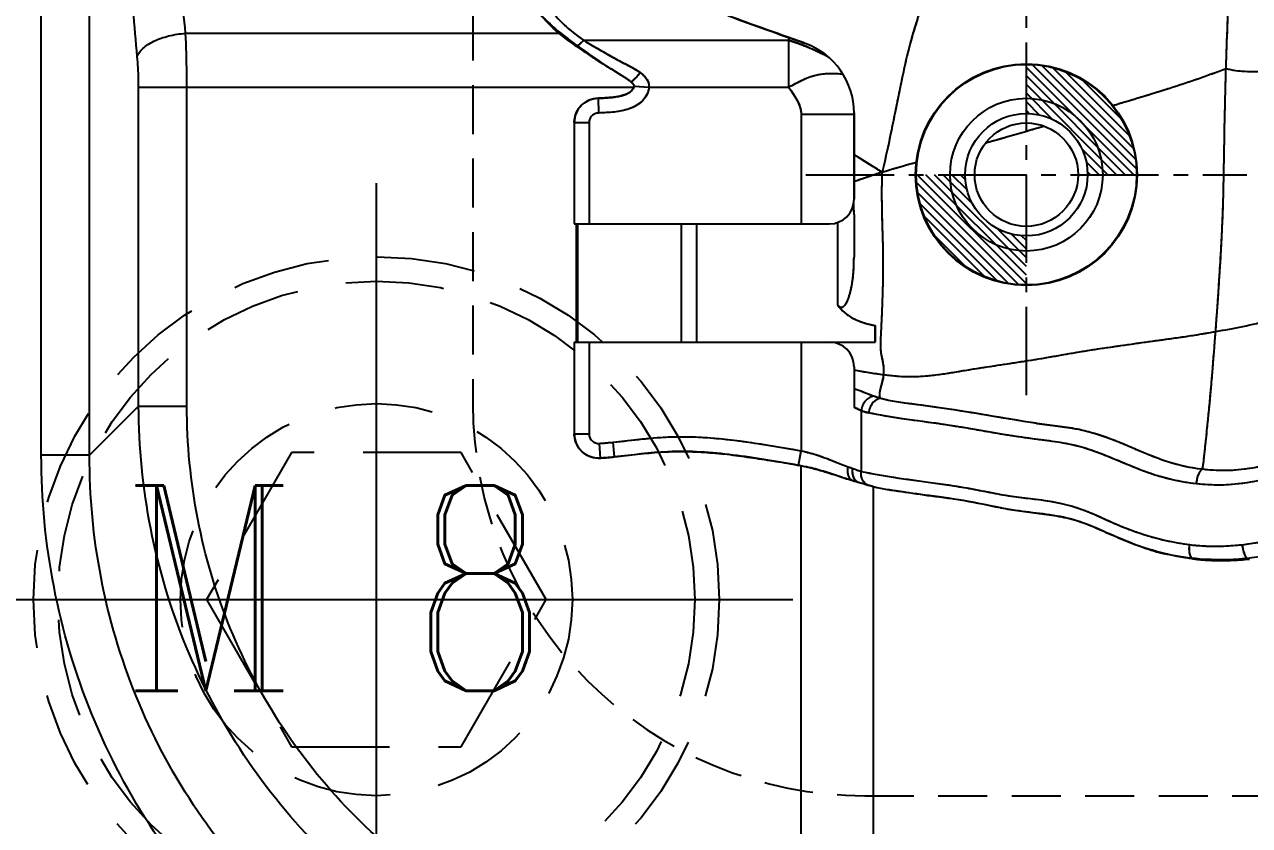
# Model space of a CAD drawing. Header units: millimetres. Extents: x 23075 to 24509, y -21593 to -20579.
# Drawn here: x 23690.97 to 23715.98, y -20975.49 to -20959.15 of the extents above; entities that cross this region are included whole.
import ezdxf

# ---------------------------------------------------------------- set-up
doc = ezdxf.new("R2010")
doc.units = ezdxf.units.MM
doc.header["$LTSCALE"] = 8
for name, pattern in [('CENTER2', [1.125, 0.75, -0.125, 0.125, -0.125]), ('HIDDEN', [0.375, 0.25, -0.125]), ('HIDDEN2', [0.1875, 0.125, -0.0625])]:
    doc.linetypes.add(name, pattern=pattern)
doc.layers.get('DEFPOINTS').update_dxf_attribs({"color": 6})
for name, color, linetype in [('Cav-cor', 30, 'Continuous'), ('PIN', 5, 'Continuous'), ('PRODUCT', 1, 'Continuous'), ('SCREW', 52, 'HIDDEN')]:
    doc.layers.add(name, color=color, linetype=linetype)
doc.layers.add('dim', color=3, linetype='Continuous', lineweight=15)
doc.styles.add('ROMANC', font='RomanC.ttf', dxfattribs={"width": 0.8, "height": 7})
doc.styles.get("Standard").update_dxf_attribs({"font": 'txt.shx', "width": 0.8, "bigfont": 'chineset.shx'})
doc.dimstyles.new('ISO-25', dxfattribs={"dimtxt": 5, "dimasz": 4, "dimexe": 0.3, "dimexo": 0.3, "dimtad": 0, "dimzin": 1, "dimdsep": 46, "dimtxsty": 'Standard', "dimcen": 0, "dimclrd": 3, "dimclre": 3, "dimclrt": 3, "dimazin": 0, "dimtfac": 1, "dimtofl": 0, "dimtmove": 0, "dimatfit": 0, "dimfxl": 0, "dimarcsym": 0})

# ---------------------------------------------------------------- blocks, each defined once
blk = doc.blocks.new('*D27550')
at = {"layer": 'DEFPOINTS', "color": 0}
for p in [(23672.156, -20963.885), (23872.156, -20963.885), (23872.156, -21079.036)]:
    blk.add_point(p, dxfattribs=at)
at = {"layer": 'dim', "color": 3, "lineweight": -2}
for p, q in [((23672.156, -20964.185), (23672.156, -21079.336)), ((23872.156, -20964.185), (23872.156, -21079.336)), ((23676.156, -21079.036), (23762.865, -21079.036)), ((23868.156, -21079.036), (23781.448, -21079.036))]:
    blk.add_line(p, q, dxfattribs=at)
at = {"layer": 'dim', "color": 3}
for points in [[(23676.156, -21078.37), (23676.156, -21079.703), (23672.156, -21079.036)], [(23868.156, -21079.703), (23868.156, -21078.37), (23872.156, -21079.036)]]:
    blk.add_solid(points, dxfattribs=at)
at = {"layer": 'dim', "color": 3, "insert": (23772.156, -21079.036), "char_height": 5, "attachment_point": 5}
blk.add_mtext('200.00', dxfattribs=at)
blk = doc.blocks.new('cb_8')
at = {"linetype": 'HIDDEN'}
blk.add_circle((0, 0), 7, dxfattribs=at)
at = {"layer": 'SCREW', "linetype": 'CENTER2', "ltscale": 5}
for p, q in [((0, -8.5), (0, 8.5)), ((-8.5, 0), (8.5, 0))]:
    blk.add_line(p, q, dxfattribs=at)
at = {"layer": 'SCREW'}
blk.add_lwpolyline([(-1.732, 3), (-3.464, 0), (-1.732, -3), (1.732, -3), (3.464, 0), (1.732, 3)], close=True, dxfattribs=at)
for radius in [6.5, 4]:
    blk.add_circle((0, 0), radius, dxfattribs=at)
at = {"layer": 'dim', "style": 'ROMANC', "width": 0.8}
blk.add_text('M 8', height=4.1865, dxfattribs=at).set_placement((-5.202, -1.858))

msp = doc.modelspace()

# ---------------------------------------------------------------- hatches: boundary and pattern name
at = {"layer": 'PIN', "linetype": 'Continuous'}
h = msp.add_hatch(dxfattribs=at)
h.set_pattern_fill('ANSI31', color=62, angle=90, style=0)
h.set_pattern_definition([(135, (23476.7138, -21267.84011), (-0.088388348, -0.088388348), [])])
h.paths.add_polyline_path([(23711.423, -20960.962), (23711.423, -20959.962, -0.414214), (23713.673, -20962.212), (23712.673, -20962.212, 0.414214)])
h.paths.add_polyline_path([(23709.173, -20962.212), (23710.173, -20962.212, 0.414214), (23711.423, -20963.462), (23711.423, -20964.462, -0.414214)])

# ---------------------------------------------------------------- linework, layer by layer
at = {"linetype": 'HIDDEN2'}
msp.add_lwpolyline([(23740.125, -20966.885), (23740.125, -20952.885, 0.414214), (23732.125, -20944.885), (23708.125, -20944.885, 0.414214), (23700.125, -20952.885), (23700.125, -20966.885, 0.414214), (23708.125, -20974.885), (23732.125, -20974.885, 0.414214)], format="xyb", close=True, dxfattribs=at)
at = {"layer": 'Cav-cor', "color": 241}
for p, q in [((23691.317, -20967.937), (23691.317, -20940.194)), ((23692.302, -20967.937), (23692.302, -20940.194)), ((23694.262, -20959.327), (23701.922, -20959.327)), ((23706.571, -20959.47), (23706.592, -20959.421)), ((23702.387, -20959.47), (23706.57, -20959.47)), ((23706.57, -20959.47), (23706.57, -20960.423)), ((23693.304, -20960.423), (23703.415, -20960.423)), ((23693.304, -20966.935), (23693.304, -20960.423)), ((23694.289, -20966.935), (23694.289, -20960.423)), ((23703.35, -20960.318), (23703.351, -20960.318)), ((23703.433, -20960.406), (23703.719, -20960.423)), ((23703.719, -20960.423), (23706.57, -20960.423)), ((23702.683, -20960.652), (23702.692, -20960.954)), ((23707.905, -20960.952), (23707.905, -20962.714)), ((23702.195, -20961.149), (23702.497, -20961.149)), ((23702.195, -20961.149), (23702.195, -20963.217)), ((23702.497, -20961.149), (23702.497, -20963.217)), ((23706.827, -20960.976), (23707.905, -20960.976)), ((23706.827, -20960.976), (23706.827, -20963.217)), ((23702.195, -20963.217), (23707.403, -20963.217)), ((23702.238, -20965.629), (23702.238, -20963.217)), ((23702.27, -20965.629), (23702.27, -20963.217)), ((23704.385, -20965.629), (23704.385, -20963.217)), ((23704.689, -20963.217), (23704.689, -20965.629)), ((23707.571, -20963.188), (23707.571, -20964.87)), ((23707.905, -20963.022), (23707.905, -20963.897)), ((23708.338, -20965.292), (23708.338, -20965.629)), ((23702.195, -20965.629), (23708.338, -20965.629)), ((23702.195, -20965.629), (23702.195, -20967.5)), ((23702.497, -20965.629), (23702.497, -20967.501)), ((23706.827, -20965.629), (23706.827, -20967.847)), ((23707.905, -20966.131), (23707.905, -20966.959)), ((23692.302, -20967.937), (23693.304, -20966.935)), ((23693.304, -20966.935), (23694.289, -20966.935)), ((23708.051, -20967.025), (23708.051, -20968.268)), ((23712.358, -20967.388), (23711.637, -20967.288)), ((23702.195, -20967.501), (23702.497, -20967.501)), ((23702.734, -20967.997), (23702.712, -20967.696)), ((23703.019, -20967.972), (23702.987, -20967.672)), ((23692.302, -20967.937), (23691.317, -20967.937)), ((23706.774, -20968.144), (23706.827, -20967.847)), ((23706.827, -20979.737), (23706.827, -20968.154)), ((23708.009, -20968.492), (23708.047, -20968.503)), ((23708.047, -20968.503), (23708.215, -20968.55)), ((23708.215, -20968.55), (23708.266, -20968.565)), ((23708.266, -20968.565), (23708.28, -20968.569)), ((23708.295, -20968.573), (23708.295, -20978.812)), ((23710.885, -20969.006), (23710.897, -20969.008))]:
    msp.add_line(p, q, dxfattribs=at)
msp.add_lwpolyline([(23711.637, -20967.288), (23711.966, -20967.33), (23712.358, -20967.388)], dxfattribs=at)
for radius in [2.261, 1.558, 1.055]:
    msp.add_circle((23711.423, -20962.212), radius, dxfattribs=at)
for centre, radius, start, end in [((23704.252, -20956.695), 3.34, 227.2441, 228.39), ((23704.892, -20955.891), 4.368, 233.6699, 235.0067), ((23707, -20952.957), 8.147, 233.9066, 234.1296), ((23712.15, -20945.796), 16.968, 234.2057, 234.74), ((23705.072, -20964.287), 5.045, 68.9056, 72.7283), ((23705.226, -20963.88), 4.61, 67.5975, 68.8594), ((23706.398, -20960.952), 1.508, 0, 70.3237), ((23673.586, -20831.549), 135.178, 285.88724, 286.41222), ((23707.403, -20962.714), 0.502, 270, 0), ((23707.403, -20966.131), 0.502, 0, 90), ((23712.549, -20956.947), 11.036, 245.1165, 245.9487), ((23708.639, -20965.428), 1.703, 249.7924, 255.1464), ((23702.149, -20959.647), 8.068, 274.0024, 275.9637), ((23702.15, -20959.653), 8.363, 274.0059, 275.9676), ((23705.831, -20973.352), 5.293, 79.1497, 79.7406), ((23716.776, -20942.725), 26.99, 250.5405, 250.7554), ((23709.653, -20962.461), 6.251, 252.8898, 253.6608), ((23709.289, -20963.693), 4.966, 253.6877, 254.0522), ((23717.566, -20934.76), 35.06, 254.0384, 254.1815), ((23708.3, -20968.335), 0.245, 211.0213, 215.7892), ((23709.055, -20965.875), 2.803, 253.9703, 254.2773), ((23715.406, -20964.384), 5.682, 257.0393, 263.8345)]:
    msp.add_arc(centre, radius, start, end, dxfattribs=at)
for points, knots in [([(23693.277, -20959.801), (23693.247, -20959.488), (23693.191, -20958.847), (23693.125, -20957.87), (23693.073, -20956.866), (23693.016, -20955.502), (23692.955, -20953.78), (23692.897, -20951.703), (23692.848, -20949.616), (23692.794, -20946.82), (23692.773, -20944.72), (23692.773, -20943.318)], [0, 0, 0, 0, 0.057336, 0.116891, 0.178083, 0.24013, 0.365324, 0.491406, 0.617989, 0.744959, 1, 1, 1, 1]), ([(23694.262, -20959.327), (23694.231, -20959.022), (23694.172, -20958.4), (23694.103, -20957.45), (23694.051, -20956.473), (23693.995, -20955.147), (23693.936, -20953.475), (23693.879, -20951.458), (23693.832, -20949.432), (23693.778, -20946.718), (23693.758, -20944.679), (23693.758, -20943.318)], [0, 0, 0, 0, 0.05736, 0.117045, 0.178346, 0.240434, 0.365631, 0.491677, 0.618201, 0.745105, 1, 1, 1, 1]), ([(23715.499, -20960.046), (23715.507, -20959.758), (23715.529, -20959.199), (23715.555, -20958.515), (23715.585, -20957.987), (23715.605, -20957.586), (23715.615, -20957.163), (23715.617, -20956.73), (23715.624, -20956.295), (23715.63, -20955.859), (23715.637, -20955.418), (23715.65, -20954.829), (23715.671, -20954.107), (23715.693, -20953.534), (23715.706, -20953.255)], [0, 0, 0, 0, 0.127063, 0.247083, 0.30203, 0.360779, 0.424345, 0.488717, 0.552226, 0.616317, 0.681322, 0.746718, 0.876709, 1, 1, 1, 1]), ([(23709.981, -20955.322), (23709.924, -20955.609), (23709.814, -20956.173), (23709.683, -20956.882), (23709.573, -20957.451), (23709.486, -20957.892), (23709.395, -20958.329), (23709.291, -20958.748), (23709.164, -20959.145), (23709.042, -20959.542), (23708.945, -20959.957), (23708.856, -20960.387), (23708.766, -20960.827), (23708.646, -20961.421), (23708.552, -20961.867), (23708.479, -20962.162)], [0, 0, 0, 0, 0.125243, 0.245824, 0.30886, 0.373458, 0.438053, 0.499944, 0.558361, 0.61667, 0.67759, 0.740572, 0.80469, 0.869844, 1, 1, 1, 1]), ([(23701.069, -20958.059), (23701.082, -20958.123), (23701.114, -20958.249), (23701.184, -20958.431), (23701.273, -20958.604), (23701.376, -20958.769), (23701.496, -20958.924), (23701.673, -20959.117), (23701.822, -20959.247), (23701.925, -20959.329)], [0, 0, 0, 0, 0.124624, 0.248872, 0.373116, 0.497458, 0.622225, 0.747594, 1, 1, 1, 1]), ([(23693.277, -20959.801), (23693.297, -20959.737), (23693.368, -20959.646), (23693.492, -20959.553), (23693.665, -20959.457), (23693.923, -20959.37), (23694.145, -20959.336), (23694.262, -20959.327)], [0, 0, 0, 0, 0.177141, 0.287061, 0.411011, 0.692797, 1, 1, 1, 1]), ([(23694.289, -20960.423), (23694.289, -20960.328), (23694.287, -20959.963), (23694.276, -20959.597), (23694.262, -20959.327)], [0, 0, 0, 0, 0.259817, 1, 1, 1, 1]), ([(23701.922, -20959.327), (23701.944, -20959.345), (23702.036, -20959.418), (23702.129, -20959.488), (23702.2, -20959.54)], [0, 0, 0, 0, 0.247612, 1, 1, 1, 1]), ([(23702.257, -20959.574), (23702.262, -20959.573), (23702.283, -20959.563), (23702.303, -20959.549), (23702.317, -20959.537)], [0, 0, 0, 0, 0.209201, 1, 1, 1, 1]), ([(23702.317, -20959.537), (23702.323, -20959.533), (23702.348, -20959.512), (23702.37, -20959.488), (23702.387, -20959.47)], [0, 0, 0, 0, 0.228446, 1, 1, 1, 1]), ([(23702.355, -20959.651), (23702.436, -20959.708), (23702.597, -20959.823), (23702.845, -20959.99), (23703.1, -20960.148), (23703.273, -20960.251), (23703.349, -20960.316)], [0, 0, 0, 0, 0.247888, 0.497667, 0.74865, 1, 1, 1, 1]), ([(23702.387, -20959.47), (23702.48, -20959.526), (23702.67, -20959.637), (23702.956, -20959.805), (23703.251, -20959.96), (23703.45, -20960.063), (23703.541, -20960.128)], [0, 0, 0, 0, 0.246451, 0.495941, 0.747424, 1, 1, 1, 1]), ([(23706.983, -20959.618), (23707.013, -20959.631), (23707.134, -20959.682), (23707.253, -20959.739), (23707.34, -20959.785)], [0, 0, 0, 0, 0.252098, 1, 1, 1, 1]), ([(23693.304, -20960.423), (23693.304, -20960.369), (23693.302, -20960.162), (23693.291, -20959.954), (23693.277, -20959.801)], [0, 0, 0, 0, 0.259822, 1, 1, 1, 1]), ([(23703.431, -20960.253), (23703.439, -20960.244), (23703.477, -20960.204), (23703.514, -20960.162), (23703.541, -20960.128)], [0, 0, 0, 0, 0.221336, 1, 1, 1, 1]), ([(23703.541, -20960.128), (23703.566, -20960.145), (23703.612, -20960.183), (23703.672, -20960.251), (23703.713, -20960.332), (23703.722, -20960.393), (23703.719, -20960.423)], [0, 0, 0, 0, 0.249782, 0.499775, 0.749846, 1, 1, 1, 1]), ([(23706.57, -20960.423), (23706.617, -20960.401), (23706.708, -20960.354), (23706.843, -20960.282), (23706.981, -20960.22), (23707.17, -20960.165), (23707.406, -20960.136), (23707.592, -20960.149), (23707.681, -20960.16)], [0, 0, 0, 0, 0.132249, 0.263867, 0.393669, 0.521578, 0.76868, 1, 1, 1, 1]), ([(23713.189, -20960.799), (23713.383, -20960.741), (23713.771, -20960.625), (23714.351, -20960.446), (23714.928, -20960.256), (23715.309, -20960.116), (23715.499, -20960.046)], [0, 0, 0, 0, 0.249706, 0.499625, 0.749616, 1, 1, 1, 1]), ([(23715.287, -20965.41), (23715.314, -20965.059), (23715.352, -20964.511), (23715.4, -20963.74), (23715.427, -20963.196), (23715.443, -20962.719), (23715.451, -20962.34), (23715.457, -20961.958), (23715.464, -20961.577), (23715.47, -20961.196), (23715.479, -20960.812), (23715.488, -20960.429), (23715.495, -20960.173), (23715.499, -20960.046)], [0, 0, 0, 0, 0.197051, 0.306622, 0.431643, 0.501407, 0.572833, 0.643828, 0.714492, 0.785636, 0.857097, 0.928688, 1, 1, 1, 1]), ([(23715.499, -20960.046), (23715.625, -20960.081), (23715.821, -20960.102), (23716.083, -20960.108), (23716.346, -20960.11), (23716.678, -20960.109), (23717.077, -20960.113), (23717.478, -20960.11), (23717.879, -20960.109), (23718.278, -20960.11), (23718.804, -20960.114), (23719.327, -20960.124), (23719.85, -20960.131), (23720.243, -20960.137), (23720.635, -20960.14), (23721.028, -20960.149), (23721.423, -20960.153), (23721.688, -20960.139), (23721.82, -20960.126)], [0, 0, 0, 0, 0.061744, 0.092878, 0.12408, 0.186792, 0.249985, 0.313518, 0.377049, 0.440171, 0.502658, 0.62643, 0.688432, 0.750628, 0.812616, 0.874598, 0.936897, 1, 1, 1, 1]), ([(23703.719, -20960.423), (23703.717, -20960.476), (23703.686, -20960.58), (23703.591, -20960.709), (23703.464, -20960.807), (23703.318, -20960.873), (23703.165, -20960.913), (23703.008, -20960.935), (23702.85, -20960.947), (23702.744, -20960.952), (23702.692, -20960.954)], [0, 0, 0, 0, 0.124736, 0.249624, 0.374685, 0.499783, 0.624875, 0.749909, 0.874983, 1, 1, 1, 1]), ([(23703.349, -20960.316), (23703.357, -20960.322), (23703.371, -20960.334), (23703.391, -20960.355), (23703.406, -20960.374), (23703.415, -20960.391), (23703.418, -20960.401), (23703.418, -20960.405)], [0, 0, 0, 0, 0.250295, 0.500572, 0.750714, 0.875822, 1, 1, 1, 1]), ([(23703.36, -20960.316), (23703.371, -20960.31), (23703.395, -20960.289), (23703.417, -20960.267), (23703.431, -20960.253)], [0, 0, 0, 0, 0.374017, 1, 1, 1, 1]), ([(23706.57, -20960.423), (23706.599, -20960.466), (23706.658, -20960.551), (23706.743, -20960.681), (23706.809, -20960.822), (23706.827, -20960.925), (23706.827, -20960.976)], [0, 0, 0, 0, 0.250284, 0.503744, 0.752386, 1, 1, 1, 1]), ([(23702.683, -20960.652), (23702.62, -20960.654), (23702.491, -20960.682), (23702.329, -20960.792), (23702.22, -20960.956), (23702.195, -20961.085), (23702.195, -20961.149)], [0, 0, 0, 0, 0.250063, 0.500049, 0.750014, 1, 1, 1, 1]), ([(23703.371, -20960.492), (23703.329, -20960.535), (23703.218, -20960.592), (23703.043, -20960.628), (23702.863, -20960.645), (23702.743, -20960.651), (23702.683, -20960.652)], [0, 0, 0, 0, 0.248646, 0.498888, 0.749433, 1, 1, 1, 1]), ([(23702.692, -20960.954), (23702.666, -20960.954), (23702.615, -20960.965), (23702.55, -20961.008), (23702.507, -20961.073), (23702.497, -20961.124), (23702.497, -20961.149)], [0, 0, 0, 0, 0.250087, 0.500112, 0.750045, 1, 1, 1, 1]), ([(23708.479, -20962.162), (23708.431, -20962.132), (23708.239, -20962.012), (23708.047, -20961.893), (23707.905, -20961.801)], [0, 0, 0, 0, 0.25176, 1, 1, 1, 1]), ([(23708.479, -20962.162), (23708.537, -20962.144), (23708.768, -20962.072), (23709.001, -20962.005), (23709.176, -20961.956)], [0, 0, 0, 0, 0.25097, 1, 1, 1, 1]), ([(23708.479, -20962.162), (23708.383, -20962.194), (23708.192, -20962.258), (23708.001, -20962.323), (23707.905, -20962.356)], [0, 0, 0, 0, 0.49999, 1, 1, 1, 1]), ([(23708.514, -20966.293), (23708.516, -20966.256), (23708.519, -20966.18), (23708.504, -20966.063), (23708.481, -20965.961), (23708.463, -20965.871), (23708.453, -20965.793), (23708.451, -20965.704), (23708.454, -20965.556), (23708.465, -20965.339), (23708.479, -20965.051), (23708.49, -20964.742), (23708.499, -20964.426), (23708.504, -20963.997), (23708.498, -20963.564), (23708.483, -20963.129), (23708.473, -20962.698), (23708.477, -20962.376), (23708.479, -20962.162)], [0, 0, 0, 0, 0.027024, 0.054856, 0.085648, 0.102686, 0.121468, 0.142703, 0.167216, 0.228255, 0.300455, 0.376304, 0.452747, 0.529606, 0.687343, 0.766836, 0.845022, 1, 1, 1, 1]), ([(23707.905, -20963.022), (23707.905, -20963.003), (23707.905, -20962.928), (23707.902, -20962.853), (23707.899, -20962.797)], [0, 0, 0, 0, 0.251684, 1, 1, 1, 1]), ([(23715.287, -20965.41), (23715.566, -20965.368), (23715.981, -20965.286), (23716.523, -20965.144), (23717.053, -20964.983), (23717.576, -20964.809), (23718.098, -20964.632), (23718.49, -20964.5), (23718.881, -20964.363), (23719.275, -20964.23), (23719.673, -20964.103), (23720.075, -20963.979), (23720.481, -20963.864), (23720.885, -20963.744), (23721.283, -20963.61), (23721.544, -20963.51), (23721.673, -20963.459)], [0, 0, 0, 0, 0.126672, 0.189267, 0.251386, 0.375134, 0.436947, 0.498837, 0.560748, 0.622928, 0.685438, 0.74826, 0.811454, 0.874679, 0.937576, 1, 1, 1, 1]), ([(23707.571, -20964.87), (23707.579, -20964.88), (23707.595, -20964.899), (23707.629, -20964.92), (23707.669, -20964.918), (23707.701, -20964.897), (23707.726, -20964.868), (23707.753, -20964.827), (23707.779, -20964.771), (23707.804, -20964.701), (23707.826, -20964.63), (23707.843, -20964.558), (23707.863, -20964.462), (23707.882, -20964.34), (23707.896, -20964.193), (23707.904, -20964.045), (23707.905, -20963.946), (23707.905, -20963.897)], [0, 0, 0, 0, 0.032275, 0.064612, 0.096511, 0.127964, 0.159286, 0.1905, 0.252877, 0.315168, 0.37738, 0.439541, 0.501669, 0.625886, 0.750203, 0.874834, 1, 1, 1, 1]), ([(23707.571, -20964.87), (23707.615, -20964.93), (23707.716, -20965.043), (23707.909, -20965.164), (23708.119, -20965.242), (23708.265, -20965.277), (23708.338, -20965.292)], [0, 0, 0, 0, 0.250905, 0.501295, 0.751114, 1, 1, 1, 1]), ([(23708.514, -20966.293), (23708.656, -20966.312), (23708.87, -20966.333), (23709.155, -20966.334), (23709.438, -20966.317), (23709.788, -20966.271), (23710.205, -20966.2), (23710.622, -20966.133), (23711.041, -20966.071), (23711.459, -20966.007), (23711.877, -20965.937), (23712.295, -20965.863), (23712.716, -20965.793), (23713.14, -20965.729), (23713.566, -20965.669), (23713.995, -20965.608), (23714.425, -20965.551), (23714.857, -20965.488), (23715.144, -20965.438), (23715.287, -20965.41)], [0, 0, 0, 0, 0.062841, 0.094011, 0.12502, 0.186822, 0.248526, 0.31028, 0.372169, 0.433976, 0.495696, 0.557775, 0.620103, 0.68271, 0.745657, 0.808832, 0.872365, 0.936127, 1, 1, 1, 1]), ([(23715.016, -20968.225), (23715.02, -20968.211), (23715.026, -20968.178), (23715.037, -20968.098), (23715.051, -20967.981), (23715.067, -20967.831), (23715.09, -20967.619), (23715.119, -20967.344), (23715.153, -20967), (23715.188, -20966.636), (23715.234, -20966.104), (23715.265, -20965.692), (23715.287, -20965.41)], [0, 0, 0, 0, 0.015134, 0.035703, 0.08563, 0.140073, 0.195799, 0.3115, 0.433713, 0.562002, 0.700206, 1, 1, 1, 1]), ([(23707.905, -20966.195), (23708.006, -20966.215), (23708.208, -20966.252), (23708.412, -20966.28), (23708.514, -20966.293)], [0, 0, 0, 0, 0.500565, 1, 1, 1, 1]), ([(23708.445, -20966.778), (23708.438, -20966.764), (23708.429, -20966.733), (23708.43, -20966.681), (23708.44, -20966.622), (23708.454, -20966.558), (23708.471, -20966.492), (23708.495, -20966.404), (23708.51, -20966.338), (23708.514, -20966.293)], [0, 0, 0, 0, 0.08978, 0.194094, 0.315054, 0.449404, 0.590664, 0.731379, 1, 1, 1, 1]), ([(23708.305, -20966.733), (23708.275, -20966.722), (23708.142, -20966.672), (23708.009, -20966.619), (23707.905, -20966.579)], [0, 0, 0, 0, 0.219959, 1, 1, 1, 1]), ([(23706.107, -20979.737), (23705.27, -20979.735), (23703.592, -20979.571), (23701.172, -20978.844), (23698.94, -20977.659), (23696.984, -20976.058), (23695.383, -20974.102), (23694.198, -20971.869), (23693.471, -20969.45), (23693.306, -20967.772), (23693.304, -20966.935)], [0, 0, 0, 0, 0.125002, 0.250002, 0.375001, 0.5, 0.624999, 0.749998, 0.874998, 1, 1, 1, 1]), ([(23706.107, -20978.752), (23705.334, -20978.752), (23703.783, -20978.604), (23701.546, -20977.937), (23699.482, -20976.846), (23697.674, -20975.367), (23696.196, -20973.56), (23695.104, -20971.496), (23694.437, -20969.259), (23694.289, -20967.708), (23694.289, -20966.935)], [0, 0, 0, 0, 0.125007, 0.250008, 0.375005, 0.5, 0.624995, 0.749992, 0.874993, 1, 1, 1, 1]), ([(23708.305, -20966.733), (23708.274, -20966.737), (23708.211, -20966.761), (23708.133, -20966.828), (23708.076, -20966.919), (23708.056, -20966.989), (23708.051, -20967.025)], [0, 0, 0, 0, 0.227849, 0.47505, 0.736193, 1, 1, 1, 1]), ([(23708.445, -20966.778), (23708.415, -20966.782), (23708.353, -20966.806), (23708.277, -20966.874), (23708.224, -20966.966), (23708.206, -20967.037), (23708.203, -20967.073)], [0, 0, 0, 0, 0.226758, 0.472518, 0.733688, 1, 1, 1, 1]), ([(23708.445, -20966.778), (23708.41, -20966.768), (23708.363, -20966.754), (23708.316, -20966.737), (23708.305, -20966.733)], [0, 0, 0, 0, 0.748042, 1, 1, 1, 1]), ([(23711.637, -20967.287), (23711.333, -20967.244), (23710.749, -20967.141), (23710.036, -20967.024), (23709.502, -20966.947), (23709.132, -20966.897), (23708.78, -20966.853), (23708.552, -20966.809), (23708.445, -20966.778)], [0, 0, 0, 0, 0.284729, 0.550024, 0.670837, 0.78553, 0.896432, 1, 1, 1, 1]), ([(23714.889, -20968.521), (23714.726, -20968.501), (23714.483, -20968.46), (23714.165, -20968.38), (23713.854, -20968.281), (23713.477, -20968.127), (23713.104, -20967.968), (23712.803, -20967.855), (23712.577, -20967.781), (23712.35, -20967.722), (23712.046, -20967.665), (23711.669, -20967.619), (23711.225, -20967.558), (23710.792, -20967.489), (23710.373, -20967.416), (23709.97, -20967.345), (23709.466, -20967.268), (23708.876, -20967.2), (23708.42, -20967.116), (23708.203, -20967.073)], [0, 0, 0, 0, 0.071693, 0.107425, 0.143071, 0.214249, 0.28506, 0.320086, 0.354709, 0.38889, 0.42271, 0.489481, 0.554864, 0.618663, 0.680733, 0.740617, 0.79773, 0.903351, 1, 1, 1, 1]), ([(23715.016, -20968.225), (23714.783, -20968.201), (23714.437, -20968.124), (23713.997, -20967.963), (23713.674, -20967.825), (23713.351, -20967.687), (23713.025, -20967.561), (23712.695, -20967.456), (23712.47, -20967.408), (23712.359, -20967.388)], [0, 0, 0, 0, 0.251888, 0.37729, 0.502896, 0.628672, 0.754079, 0.87802, 1, 1, 1, 1]), ([(23702.195, -20967.5), (23702.195, -20967.568), (23702.224, -20967.706), (23702.346, -20967.877), (23702.527, -20967.984), (23702.666, -20968.001), (23702.734, -20967.997)], [0, 0, 0, 0, 0.249979, 0.499934, 0.749935, 1, 1, 1, 1]), ([(23702.497, -20967.501), (23702.497, -20967.528), (23702.508, -20967.582), (23702.558, -20967.65), (23702.63, -20967.691), (23702.685, -20967.698), (23702.712, -20967.696)], [0, 0, 0, 0, 0.249906, 0.499848, 0.749912, 1, 1, 1, 1]), ([(23702.987, -20967.672), (23703.148, -20967.655), (23703.468, -20967.617), (23703.868, -20967.577), (23704.19, -20967.56), (23704.512, -20967.557), (23704.914, -20967.574), (23705.396, -20967.622), (23706.034, -20967.708), (23706.51, -20967.79), (23706.827, -20967.847)], [0, 0, 0, 0, 0.125051, 0.250031, 0.312449, 0.374874, 0.499889, 0.625084, 0.750144, 1, 1, 1, 1]), ([(23705.105, -20981.724), (23704.203, -20981.724), (23702.393, -20981.551), (23699.784, -20980.773), (23697.375, -20979.5), (23695.267, -20977.775), (23693.542, -20975.666), (23692.268, -20973.258), (23691.49, -20970.648), (23691.317, -20968.839), (23691.317, -20967.937)], [0, 0, 0, 0, 0.125007, 0.250008, 0.375005, 0.5, 0.624995, 0.749992, 0.874993, 1, 1, 1, 1]), ([(23705.105, -20980.739), (23704.266, -20980.741), (23702.585, -20980.585), (23700.158, -20979.867), (23697.918, -20978.687), (23695.957, -20977.085), (23694.355, -20975.124), (23693.175, -20972.884), (23692.457, -20970.457), (23692.3, -20968.775), (23692.302, -20967.937)], [0, 0, 0, 0, 0.125004, 0.250004, 0.375003, 0.5, 0.624997, 0.749996, 0.874996, 1, 1, 1, 1]), ([(23703.019, -20967.972), (23703.176, -20967.955), (23703.488, -20967.915), (23703.958, -20967.867), (23704.431, -20967.857), (23704.903, -20967.877), (23705.374, -20967.921), (23705.841, -20967.992), (23706.309, -20968.06), (23706.619, -20968.116), (23706.774, -20968.144)], [0, 0, 0, 0, 0.125, 0.250001, 0.375, 0.500001, 0.625001, 0.75, 0.875, 1, 1, 1, 1]), ([(23706.827, -20967.847), (23706.915, -20967.867), (23707.088, -20967.91), (23707.336, -20967.996), (23707.565, -20968.09), (23707.713, -20968.148), (23707.785, -20968.174)], [0, 0, 0, 0, 0.267302, 0.5275, 0.774302, 1, 1, 1, 1]), ([(23715.834, -20969.763), (23715.945, -20969.749), (23716.166, -20969.717), (23716.496, -20969.651), (23716.824, -20969.565), (23717.152, -20969.463), (23717.48, -20969.357), (23717.813, -20969.259), (23718.149, -20969.167), (23718.485, -20969.066), (23718.815, -20968.946), (23719.139, -20968.807), (23719.459, -20968.657), (23719.777, -20968.501), (23720.089, -20968.333), (23720.496, -20968.09), (23720.786, -20967.882), (23720.97, -20967.733)], [0, 0, 0, 0, 0.059782, 0.12014, 0.181018, 0.242436, 0.304348, 0.366646, 0.429242, 0.492012, 0.554964, 0.618183, 0.681609, 0.745107, 0.808656, 0.872342, 1, 1, 1, 1]), ([(23706.827, -20968.154), (23706.915, -20968.171), (23707.089, -20968.209), (23707.418, -20968.303), (23707.657, -20968.387), (23707.814, -20968.435)], [0, 0, 0, 0, 0.262394, 0.519692, 1, 1, 1, 1]), ([(23707.778, -20968.265), (23707.778, -20968.257), (23707.778, -20968.227), (23707.781, -20968.196), (23707.785, -20968.174)], [0, 0, 0, 0, 0.24403, 1, 1, 1, 1]), ([(23707.877, -20968.299), (23707.877, -20968.291), (23707.875, -20968.261), (23707.877, -20968.23), (23707.88, -20968.207)], [0, 0, 0, 0, 0.244778, 1, 1, 1, 1]), ([(23707.88, -20968.207), (23707.896, -20968.213), (23707.953, -20968.233), (23708.01, -20968.253), (23708.051, -20968.268)], [0, 0, 0, 0, 0.267632, 1, 1, 1, 1]), ([(23716.843, -20967.996), (23716.692, -20968.043), (23716.388, -20968.13), (23716.003, -20968.21), (23715.695, -20968.246), (23715.391, -20968.258), (23715.165, -20968.242), (23715.016, -20968.225)], [0, 0, 0, 0, 0.256829, 0.509859, 0.63468, 0.758286, 1, 1, 1, 1]), ([(23707.868, -20968.453), (23707.84, -20968.438), (23707.792, -20968.377), (23707.78, -20968.305), (23707.778, -20968.265)], [0, 0, 0, 0, 0.444399, 1, 1, 1, 1]), ([(23707.895, -20968.381), (23707.892, -20968.374), (23707.884, -20968.348), (23707.879, -20968.32), (23707.877, -20968.299)], [0, 0, 0, 0, 0.240481, 1, 1, 1, 1]), ([(23707.977, -20968.484), (23707.959, -20968.474), (23707.924, -20968.443), (23707.903, -20968.403), (23707.895, -20968.381)], [0, 0, 0, 0, 0.473542, 1, 1, 1, 1]), ([(23708.058, -20968.382), (23708.056, -20968.372), (23708.049, -20968.335), (23708.048, -20968.297), (23708.051, -20968.268)], [0, 0, 0, 0, 0.245319, 1, 1, 1, 1]), ([(23708.051, -20968.268), (23708.268, -20968.311), (23708.601, -20968.372), (23709.057, -20968.436), (23709.423, -20968.485), (23709.808, -20968.539), (23710.212, -20968.604), (23710.63, -20968.685), (23710.987, -20968.755), (23711.282, -20968.796), (23711.507, -20968.822), (23711.734, -20968.85), (23711.964, -20968.885), (23712.194, -20968.932), (23712.424, -20968.994), (23712.651, -20969.075), (23712.874, -20969.171), (23713.097, -20969.273), (23713.322, -20969.372), (23713.552, -20969.463), (23713.785, -20969.546), (23714.022, -20969.617), (23714.344, -20969.697), (23714.589, -20969.74), (23714.754, -20969.762)], [0, 0, 0, 0, 0.09616, 0.146939, 0.20034, 0.256829, 0.316261, 0.378181, 0.44203, 0.474518, 0.507382, 0.540639, 0.574317, 0.608405, 0.642847, 0.677672, 0.712938, 0.748543, 0.784298, 0.820106, 0.855948, 0.891838, 0.927808, 1, 1, 1, 1]), ([(23708.09, -20968.461), (23708.087, -20968.455), (23708.073, -20968.43), (23708.063, -20968.403), (23708.058, -20968.382)], [0, 0, 0, 0, 0.243756, 1, 1, 1, 1]), ([(23715.016, -20968.225), (23714.999, -20968.232), (23714.965, -20968.264), (23714.913, -20968.362), (23714.894, -20968.455), (23714.889, -20968.521)], [0, 0, 0, 0, 0.169396, 0.402423, 1, 1, 1, 1]), ([(23716.85, -20968.281), (23716.688, -20968.332), (23716.364, -20968.421), (23715.952, -20968.501), (23715.623, -20968.538), (23715.295, -20968.553), (23715.05, -20968.539), (23714.889, -20968.521)], [0, 0, 0, 0, 0.255072, 0.506683, 0.631136, 0.754772, 1, 1, 1, 1]), ([(23708.168, -20968.539), (23708.162, -20968.535), (23708.136, -20968.518), (23708.115, -20968.496), (23708.102, -20968.478)], [0, 0, 0, 0, 0.24531, 1, 1, 1, 1]), ([(23708.302, -20968.575), (23708.488, -20968.627), (23708.885, -20968.678), (23709.504, -20968.773), (23710.18, -20968.854), (23710.643, -20968.958), (23710.885, -20969.006)], [0, 0, 0, 0, 0.220931, 0.457004, 0.717079, 1, 1, 1, 1]), ([(23715.925, -20970.037), (23716.463, -20969.981), (23717.706, -20969.65), (23718.916, -20969.147), (23719.616, -20968.934)], [0, 0, 0, 0, 0.422999, 1, 1, 1, 1]), ([(23710.897, -20969.008), (23711.026, -20969.034), (23711.222, -20969.067), (23711.485, -20969.103), (23711.755, -20969.135), (23712.097, -20969.18), (23712.439, -20969.258), (23712.705, -20969.358), (23712.903, -20969.445), (23713.102, -20969.535), (23713.303, -20969.621), (23713.506, -20969.704), (23713.78, -20969.81), (23713.99, -20969.881), (23714.131, -20969.921)], [0, 0, 0, 0, 0.116779, 0.176142, 0.236098, 0.357925, 0.482425, 0.545788, 0.609943, 0.67452, 0.73927, 0.804216, 0.869378, 1, 1, 1, 1]), ([(23714.795, -20970.033), (23714.785, -20970.019), (23714.767, -20969.982), (23714.747, -20969.892), (23714.748, -20969.815), (23714.754, -20969.762)], [0, 0, 0, 0, 0.188074, 0.425069, 1, 1, 1, 1]), ([(23714.754, -20969.762), (23714.931, -20969.785), (23715.293, -20969.803), (23715.654, -20969.781), (23715.834, -20969.763)], [0, 0, 0, 0, 0.496895, 1, 1, 1, 1]), ([(23715.919, -20970.029), (23715.907, -20970.015), (23715.887, -20969.979), (23715.853, -20969.891), (23715.839, -20969.816), (23715.834, -20969.763)], [0, 0, 0, 0, 0.196405, 0.43769, 1, 1, 1, 1]), ([(23714.795, -20970.033), (23714.853, -20970.039), (23715.214, -20970.072), (23715.593, -20970.07), (23715.91, -20970.038), (23715.925, -20970.037)], [0, 0, 0, 0, 0.153781, 0.958476, 1, 1, 1, 1])]:
    msp.add_open_spline(points, degree=3, knots=knots, dxfattribs=at)
for points in [[(23702.034, -20959.192), (23702.12, -20959.269), (23702.211, -20959.342), (23702.304, -20959.41)], [(23705.349, -20958.972), (23705.85, -20959.16), (23706.369, -20959.34), (23706.906, -20959.532)], [(23703.415, -20960.423), (23703.407, -20960.449), (23703.39, -20960.473), (23703.371, -20960.492)], [(23703.418, -20960.405), (23703.418, -20960.411), (23703.417, -20960.417), (23703.415, -20960.423)]]:
    msp.add_open_spline(points, degree=3, dxfattribs=at)
at = {"layer": 'PIN', "color": 62, "linetype": 'CENTER2', "ltscale": 0.3}
for p, q in [((23711.423, -20966.712), (23711.423, -20957.712)), ((23706.923, -20962.212), (23715.923, -20962.212))]:
    msp.add_line(p, q, dxfattribs=at)
at = {"layer": 'PIN', "color": 62}
for radius in [2.25, 1.25]:
    msp.add_circle((23711.423, -20962.212), radius, dxfattribs=at)
at = {"layer": 'PRODUCT'}
for p, q in [((23702.215, -20959.574), (23702.215, -20959.574)), ((23702.387, -20959.47), (23706.57, -20959.47)), ((23706.57, -20959.47), (23706.57, -20960.423)), ((23703.35, -20960.318), (23703.351, -20960.318)), ((23703.418, -20960.405), (23703.719, -20960.423)), ((23703.719, -20960.423), (23706.57, -20960.423)), ((23702.683, -20960.652), (23702.692, -20960.954)), ((23707.905, -20962.714), (23707.905, -20960.952)), ((23702.195, -20961.149), (23702.195, -20963.217)), ((23702.195, -20961.149), (23702.497, -20961.149)), ((23702.497, -20961.149), (23702.497, -20963.217)), ((23706.827, -20960.976), (23706.827, -20963.217)), ((23706.827, -20960.976), (23707.905, -20960.976)), ((23702.195, -20963.217), (23707.403, -20963.217)), ((23704.689, -20963.217), (23704.689, -20965.629)), ((23707.571, -20963.188), (23707.571, -20964.87)), ((23707.905, -20963.022), (23707.905, -20963.897)), ((23708.338, -20965.629), (23708.338, -20965.292)), ((23702.195, -20965.629), (23702.195, -20967.501)), ((23702.195, -20965.629), (23708.338, -20965.629)), ((23702.497, -20965.629), (23702.497, -20967.501)), ((23706.827, -20965.629), (23706.827, -20967.847)), ((23707.905, -20966.131), (23707.905, -20966.959)), ((23708.051, -20967.025), (23708.051, -20968.268)), ((23712.328, -20967.383), (23711.626, -20967.287)), ((23702.195, -20967.501), (23702.497, -20967.501)), ((23702.734, -20967.997), (23702.712, -20967.696)), ((23703.019, -20967.972), (23702.987, -20967.672)), ((23706.774, -20968.144), (23706.827, -20967.847)), ((23707.891, -20968.463), (23707.891, -20968.463)), ((23708.007, -20968.497), (23708.007, -20968.497)), ((23708.21, -20968.557), (23708.21, -20968.557)), ((23714.839, -20970.061), (23714.838, -20970.061))]:
    msp.add_line(p, q, dxfattribs=at)
for radius in [2.261, 1.558, 1.055]:
    msp.add_circle((23711.423, -20962.212), radius, dxfattribs=at)
for centre, radius, start, end in [((23706.398, -20960.952), 1.508, 0, 70.3237), ((23707.403, -20962.714), 0.502, 270, 0), ((23707.403, -20966.131), 0.502, 0, 90)]:
    msp.add_arc(centre, radius, start, end, dxfattribs=at)
for points, start_tangent, end_tangent in [([(23715.499, -20960.046), (23715.508, -20959.754), (23715.518, -20959.465), (23715.54, -20958.906), (23715.564, -20958.368), (23715.591, -20957.868), (23715.611, -20957.31), (23715.618, -20956.728), (23715.626, -20956.152), (23715.635, -20955.567), (23715.647, -20954.975), (23715.663, -20954.383), (23715.684, -20953.808), (23715.694, -20953.529), (23715.706, -20953.255)], (0.026216, 0.999656), (0.046163, 0.998934)), ([(23709.981, -20955.322), (23709.909, -20955.685), (23709.841, -20956.038), (23709.761, -20956.463), (23709.681, -20956.887), (23709.597, -20957.328), (23709.508, -20957.781), (23709.413, -20958.236), (23709.362, -20958.459), (23709.307, -20958.674), (23709.247, -20958.879), (23709.185, -20959.079), (23709.124, -20959.277), (23709.065, -20959.478), (23708.96, -20959.9), (23708.866, -20960.341), (23708.774, -20960.791), (23708.68, -20961.249), (23708.583, -20961.712), (23708.479, -20962.162)], (-0.195779, -0.980648), (-0.238112, -0.971238)), ([(23706.593, -20959.421), (23705.293, -20958.951), (23703.375, -20958.094), (23702.875, -20957.797)], (-0.94237, 0.334574), (-0.845166, 0.534505)), ([(23702.215, -20959.574), (23701.819, -20959.267), (23701.439, -20958.867), (23701.182, -20958.427), (23701.07, -20958.068)], (-0.821777, 0.569809), (-0.204816, 0.9788)), ([(23701.365, -20958.115), (23701.477, -20958.467), (23701.678, -20958.811), (23701.984, -20959.147), (23702.387, -20959.47)], (0.183079, -0.983098), (0.819142, -0.573591)), ([(23706.571, -20959.47), (23706.582, -20959.445), (23706.592, -20959.421)], (0.406181, 0.913793), (0.404708, 0.914446)), ([(23706.906, -20959.532), (23706.748, -20959.476), (23706.593, -20959.421)], (-0.94161, 0.336706), (-0.94237, 0.334574)), ([(23702.215, -20959.574), (23702.249, -20959.577), (23702.312, -20959.541), (23702.387, -20959.47)], (0.88277, -0.469805), (0.666977, 0.745078)), ([(23703.351, -20960.317), (23703.259, -20960.25), (23703.088, -20960.144), (23702.905, -20960.033), (23702.716, -20959.913), (23702.522, -20959.783), (23702.327, -20959.651), (23702.215, -20959.574)], (-0.76463, 0.64447), (-0.821891, 0.569646)), ([(23702.387, -20959.47), (23702.714, -20959.663), (23703.015, -20959.835), (23703.295, -20959.983), (23703.541, -20960.128)], (0.856136, -0.51675), (0.810138, -0.586239)), ([(23706.57, -20959.47), (23706.888, -20959.58)], (0.954842, -0.297114), (0.932623, -0.360852)), ([(23706.888, -20959.58), (23706.983, -20959.618), (23707.376, -20959.805)], (0.932623, -0.360852), (0.877826, -0.478979)), ([(23703.352, -20960.317), (23703.353, -20960.318), (23703.377, -20960.304), (23703.42, -20960.264), (23703.477, -20960.203), (23703.541, -20960.128)], (0.412571, -0.910926), (0.64117, 0.767399)), ([(23703.541, -20960.128), (23703.62, -20960.195), (23703.679, -20960.269), (23703.712, -20960.347), (23703.719, -20960.423)], (0.818669, -0.574266), (-0.087368, -0.996176)), ([(23706.57, -20960.423), (23706.937, -20960.241), (23707.318, -20960.15), (23707.681, -20960.16)], (0.905505, 0.424336), (0.991667, -0.128828)), ([(23713.189, -20960.799), (23713.478, -20960.713), (23713.767, -20960.625), (23714.057, -20960.536), (23714.348, -20960.445), (23714.637, -20960.351), (23714.926, -20960.253), (23715.213, -20960.151), (23715.499, -20960.046)], (0.958019, 0.286703), (0.937556, 0.347834)), ([(23715.287, -20965.41), (23715.3, -20965.246), (23715.312, -20965.076), (23715.337, -20964.721), (23715.361, -20964.355), (23715.386, -20963.972), (23715.409, -20963.554), (23715.43, -20963.097), (23715.446, -20962.595), (23715.455, -20962.084), (23715.464, -20961.578), (23715.473, -20961.069), (23715.479, -20960.813), (23715.485, -20960.556), (23715.491, -20960.3), (23715.499, -20960.046)], (0.076779, 0.997048), (0.035063, 0.999385)), ([(23715.499, -20960.046), (23715.755, -20960.092), (23716.017, -20960.106), (23716.28, -20960.11), (23716.544, -20960.11), (23716.81, -20960.111), (23717.076, -20960.112), (23717.344, -20960.111), (23717.612, -20960.11), (23718.147, -20960.11), (23718.675, -20960.114), (23719.197, -20960.122), (23719.719, -20960.129), (23720.243, -20960.136), (23720.766, -20960.143), (23721.027, -20960.148), (23721.29, -20960.15), (23721.554, -20960.145), (23721.82, -20960.126)], (0.963357, -0.268221), (0.995099, 0.098884)), ([(23702.683, -20960.652), (23702.687, -20960.652), (23702.74, -20960.65), (23702.791, -20960.648), (23702.841, -20960.645), (23702.89, -20960.641), (23702.938, -20960.637), (23702.985, -20960.632), (23703.031, -20960.626), (23703.075, -20960.62), (23703.119, -20960.611), (23703.161, -20960.601), (23703.203, -20960.589), (23703.242, -20960.574), (23703.279, -20960.557), (23703.313, -20960.538), (23703.345, -20960.516), (23703.372, -20960.49), (23703.395, -20960.463), (23703.412, -20960.432), (23703.418, -20960.405)], (0.99964, 0.026826), (0.053944, 0.998544)), ([(23703.719, -20960.423), (23703.692, -20960.545), (23703.619, -20960.666), (23703.503, -20960.774), (23703.345, -20960.858), (23703.153, -20960.912), (23702.934, -20960.94), (23702.692, -20960.954)], (-0.043683, -0.999045), (-0.999722, -0.023568)), ([(23703.418, -20960.405), (23703.418, -20960.4), (23703.416, -20960.394), (23703.413, -20960.387), (23703.409, -20960.381), (23703.406, -20960.376), (23703.402, -20960.37), (23703.398, -20960.364), (23703.393, -20960.358), (23703.387, -20960.352), (23703.382, -20960.346), (23703.376, -20960.34), (23703.369, -20960.334), (23703.363, -20960.328), (23703.356, -20960.322), (23703.351, -20960.318)], (0.052018, 0.998646), (-0.774251, 0.632878)), ([(23706.57, -20960.423), (23706.827, -20960.976)], (0.544817, -0.838555), (0, -1)), ([(23702.195, -20961.149), (23702.198, -20961.095), (23702.243, -20960.936), (23702.338, -20960.801), (23702.473, -20960.704), (23702.632, -20960.656), (23702.683, -20960.652)], (-0.000409, 1), (0.999655, 0.026258)), ([(23702.692, -20960.954), (23702.615, -20960.97), (23702.552, -20961.014), (23702.511, -20961.076), (23702.497, -20961.149)], (-0.999645, -0.026647), (0.000042, -1)), ([(23711.468, -20961.31), (23711.78, -20961.219)], (0.959916, 0.280289), (0.95896, 0.28354)), ([(23710.6, -20961.56), (23710.848, -20961.489), (23711.431, -20961.321), (23711.468, -20961.31)], (0.961697, 0.274113), (0.959916, 0.280289)), ([(23708.479, -20962.162), (23708.222, -20962.002), (23707.968, -20961.841), (23707.905, -20961.801)], (-0.846795, 0.531919), (-0.83871, 0.544578)), ([(23708.479, -20962.162), (23708.782, -20962.069), (23709.085, -20961.982), (23709.176, -20961.956)], (0.952288, 0.305202), (0.963302, 0.26842)), ([(23708.479, -20962.162), (23708.301, -20962.222), (23708.122, -20962.282), (23708.014, -20962.319), (23707.905, -20962.356)], (-0.950261, -0.311455), (-0.945306, -0.326183)), ([(23708.514, -20966.293), (23708.517, -20966.219), (23708.514, -20966.144), (23708.503, -20966.067), (23708.487, -20965.986), (23708.468, -20965.897), (23708.455, -20965.796), (23708.452, -20965.676), (23708.456, -20965.53), (23708.464, -20965.355), (23708.474, -20965.158), (23708.482, -20964.952), (23708.49, -20964.743), (23708.5, -20964.321), (23708.502, -20963.894), (23708.493, -20963.456), (23708.48, -20963.018), (23708.477, -20962.804), (23708.476, -20962.59), (23708.477, -20962.377), (23708.479, -20962.162)], (0.074164, 0.997246), (0.009407, 0.999956)), ([(23707.905, -20963.022), (23707.905, -20962.948), (23707.903, -20962.873), (23707.899, -20962.797)], (0, 1), (-0.068542, 0.997648)), ([(23715.287, -20965.41), (23715.844, -20965.309), (23716.389, -20965.178), (23716.921, -20965.022), (23717.446, -20964.852), (23717.968, -20964.676), (23718.49, -20964.499), (23719.012, -20964.319), (23719.54, -20964.146), (23720.074, -20963.981), (23720.616, -20963.824), (23720.885, -20963.741), (23721.151, -20963.653), (23721.414, -20963.559), (23721.673, -20963.459)], (0.988484, 0.151326), (0.927986, 0.372616)), ([(23707.571, -20964.87), (23707.599, -20964.9), (23707.633, -20964.917), (23707.67, -20964.914), (23707.704, -20964.891), (23707.733, -20964.856), (23707.758, -20964.814), (23707.78, -20964.765), (23707.8, -20964.713), (23707.817, -20964.658), (23707.833, -20964.599), (23707.848, -20964.536), (23707.861, -20964.468), (23707.873, -20964.393), (23707.884, -20964.312), (23707.893, -20964.223), (23707.9, -20964.124), (23707.904, -20964.016), (23707.905, -20963.897)], (0.589546, -0.807735), (0, 1)), ([(23707.571, -20964.87), (23707.709, -20965.023), (23707.882, -20965.142), (23708.094, -20965.23), (23708.338, -20965.292)], (0.589546, -0.807735), (0.98133, -0.192333)), ([(23708.514, -20966.293), (23708.8, -20966.323), (23709.085, -20966.333), (23709.368, -20966.319), (23709.648, -20966.288), (23709.927, -20966.246), (23710.205, -20966.2), (23710.762, -20966.113), (23711.32, -20966.028), (23711.876, -20965.937), (23712.435, -20965.84), (23712.998, -20965.751), (23713.566, -20965.669), (23714.137, -20965.589), (23714.425, -20965.55), (23714.713, -20965.508), (23715, -20965.462), (23715.287, -20965.41)], (0.991409, -0.130799), (0.982043, 0.188656)), ([(23715.016, -20968.225), (23715.017, -20968.222), (23715.023, -20968.192), (23715.029, -20968.154), (23715.042, -20968.059), (23715.054, -20967.952), (23715.066, -20967.841), (23715.079, -20967.728), (23715.091, -20967.613), (23715.116, -20967.376), (23715.14, -20967.129), (23715.165, -20966.874), (23715.19, -20966.608), (23715.214, -20966.326), (23715.239, -20966.028), (23715.263, -20965.72), (23715.287, -20965.41)], (0.239795, 0.970824), (0.07739, 0.997001)), ([(23707.905, -20966.195), (23708.04, -20966.221), (23708.176, -20966.244), (23708.345, -20966.27), (23708.514, -20966.293)], (0.981165, -0.193172), (0.991391, -0.130937)), ([(23708.445, -20966.778), (23708.438, -20966.762), (23708.434, -20966.745), (23708.431, -20966.684), (23708.442, -20966.612), (23708.461, -20966.533), (23708.482, -20966.451), (23708.501, -20966.372), (23708.514, -20966.293)], (-0.453934, 0.891035), (0.091274, 0.995826)), ([(23708.305, -20966.733), (23708.194, -20966.691), (23708.062, -20966.64), (23707.905, -20966.579)], (-0.936993, 0.349349), (-0.933011, 0.359848)), ([(23708.051, -20967.025), (23708.018, -20967.01), (23707.982, -20966.994), (23707.945, -20966.977), (23707.905, -20966.959)], (-0.913145, 0.407634), (-0.907373, 0.420327)), ([(23708.305, -20966.733), (23708.216, -20966.764), (23708.138, -20966.83), (23708.081, -20966.921), (23708.051, -20967.025)], (-0.990482, -0.137639), (-0.125712, -0.992067)), ([(23708.445, -20966.778), (23708.358, -20966.81), (23708.283, -20966.876), (23708.229, -20966.968), (23708.203, -20967.073)], (-0.989579, -0.143989), (-0.092978, -0.995668)), ([(23708.445, -20966.778), (23708.398, -20966.764), (23708.351, -20966.749), (23708.305, -20966.733)], (-0.964835, 0.262858), (-0.937639, 0.34761)), ([(23711.626, -20967.286), (23710.76, -20967.144), (23709.845, -20966.997), (23709.1, -20966.894), (23708.445, -20966.778)], (-0.989802, 0.142453), (-0.959187, 0.282772)), ([(23708.203, -20967.073), (23708.151, -20967.059), (23708.101, -20967.043), (23708.051, -20967.025)], (-0.966376, 0.257132), (-0.938149, 0.346231)), ([(23714.889, -20968.521), (23714.048, -20968.342), (23713.194, -20968.008), (23712.425, -20967.742), (23711.588, -20967.607), (23710.688, -20967.47), (23709.742, -20967.311), (23708.882, -20967.193), (23708.203, -20967.073)], (-0.992799, 0.119792), (-0.980785, 0.19509)), ([(23715.016, -20968.225), (23714.238, -20968.049), (23713.411, -20967.714), (23712.6, -20967.438), (23712.328, -20967.384)], (-0.994569, 0.10408), (-0.986198, 0.16557)), ([(23702.734, -20967.996), (23702.662, -20967.997), (23702.492, -20967.955), (23702.347, -20967.858), (23702.246, -20967.719), (23702.198, -20967.554), (23702.195, -20967.501)], (-0.997483, -0.070906), (0.000366, 1)), ([(23702.497, -20967.501), (23702.512, -20967.578), (23702.559, -20967.643), (23702.629, -20967.685), (23702.712, -20967.696)], (-0.000392, -1), (0.997479, 0.070964)), ([(23702.712, -20967.696), (23702.805, -20967.689), (23702.897, -20967.681), (23702.987, -20967.672)], (0.997499, 0.070677), (0.994496, 0.104777)), ([(23702.987, -20967.672), (23704.189, -20967.562), (23705.459, -20967.632), (23706.827, -20967.847)], (0.994477, 0.104951), (0.984034, -0.177982)), ([(23706.774, -20968.144), (23705.434, -20967.933), (23704.108, -20967.866), (23703.019, -20967.972)], (-0.983956, 0.17841), (-0.99467, -0.103113)), ([(23706.827, -20967.847), (23707.165, -20967.938), (23707.501, -20968.064), (23707.785, -20968.174)], (0.977211, -0.21227), (0.943019, -0.332738)), ([(23715.834, -20969.763), (23716.682, -20969.601), (23717.616, -20969.317), (23718.564, -20969.036), (23719.452, -20968.659), (23720.266, -20968.227), (23720.97, -20967.733)], (0.99229, 0.123938), (0.778009, 0.628254)), ([(23703.019, -20967.972), (23702.969, -20967.977), (23702.806, -20967.991), (23702.734, -20967.997)], (-0.994495, -0.104783), (-0.9975, -0.07067)), ([(23707.891, -20968.463), (23707.649, -20968.386), (23707.32, -20968.278), (23706.986, -20968.187), (23706.774, -20968.144)], (-0.958228, 0.286005), (-0.984084, 0.177702)), ([(23707.891, -20968.463), (23707.835, -20968.427), (23707.796, -20968.362), (23707.779, -20968.274), (23707.785, -20968.174)], (-0.957344, 0.28895), (0.172846, 0.984949)), ([(23707.785, -20968.174), (23707.818, -20968.185), (23707.849, -20968.197), (23707.88, -20968.207)], (0.942915, -0.333032), (0.944081, -0.329714)), ([(23707.9, -20968.394), (23707.878, -20968.306), (23707.88, -20968.207)], (-0.398506, 0.917166), (0.147277, 0.989095)), ([(23707.88, -20968.207), (23707.942, -20968.229), (23707.999, -20968.249), (23708.051, -20968.268)], (0.944121, -0.3296), (0.941608, -0.33671)), ([(23716.843, -20967.996), (23716.183, -20968.171), (23715.593, -20968.249), (23715.016, -20968.225)], (-0.955007, -0.296582), (-0.993224, 0.116212)), ([(23708.007, -20968.497), (23708.001, -20968.495), (23707.909, -20968.468), (23707.891, -20968.463)], (-0.960156, 0.279464), (-0.959327, 0.282298)), ([(23708.007, -20968.497), (23708.006, -20968.497), (23707.945, -20968.46), (23707.9, -20968.394)], (-0.960314, 0.278921), (-0.398506, 0.917166)), ([(23708.111, -20968.49), (23708.061, -20968.39), (23708.051, -20968.268)], (-0.639768, 0.768568), (0.100969, 0.99489)), ([(23708.051, -20968.268), (23708.716, -20968.387), (23709.522, -20968.499), (23710.352, -20968.631), (23711.133, -20968.775), (23711.863, -20968.87), (23712.52, -20969.029), (23713.181, -20969.31), (23713.939, -20969.591), (23714.754, -20969.762)], (0.980882, -0.194602), (0.990799, -0.135341)), ([(23715.016, -20968.225), (23714.973, -20968.26), (23714.934, -20968.328), (23714.905, -20968.418), (23714.889, -20968.521)], (-0.927357, -0.374177), (-0.082019, -0.996631)), ([(23716.85, -20968.281), (23716.157, -20968.459), (23715.527, -20968.542), (23714.889, -20968.521)], (-0.954817, -0.297195), (-0.993701, 0.112063)), ([(23708.21, -20968.557), (23708.177, -20968.547), (23708.063, -20968.513), (23708.007, -20968.497)], (-0.958376, 0.285508), (-0.960177, 0.279393)), ([(23708.21, -20968.557), (23708.195, -20968.552), (23708.111, -20968.49)], (-0.959171, 0.282827), (-0.639768, 0.768568)), ([(23714.838, -20970.06), (23713.505, -20969.708), (23712.317, -20969.237), (23711.203, -20969.064), (23710.243, -20968.88), (23709.44, -20968.762), (23708.767, -20968.667), (23708.21, -20968.557)], (-0.989986, 0.141164), (-0.959598, 0.281374)), ([(23714.838, -20970.06), (23714.813, -20970.05), (23714.781, -20970.009), (23714.759, -20969.942), (23714.749, -20969.857), (23714.754, -20969.762)], (-0.985093, 0.172022), (0.112045, 0.993703)), ([(23714.754, -20969.762), (23715.089, -20969.79), (23715.449, -20969.79), (23715.834, -20969.763)], (0.991586, -0.12945), (0.995139, 0.098485)), ([(23715.977, -20970.063), (23715.939, -20970.05), (23715.893, -20969.988), (23715.856, -20969.887), (23715.834, -20969.763)], (-0.998024, -0.062829), (-0.093683, 0.995602)), ([(23715.977, -20970.063), (23715.59, -20970.09), (23715.148, -20970.089), (23714.839, -20970.061)], (-0.994241, -0.107167), (-0.990896, 0.13463))]:
    msp.add_spline(points, degree=3, dxfattribs=dict(at, start_tangent=start_tangent, end_tangent=end_tangent))

# ---------------------------------------------------------------- block references
at = {"layer": 'SCREW'}
msp.add_blockref('cb_8', (23698.156, -20970.885), dxfattribs=at)

# ---------------------------------------------------------------- dimensions: what is measured, and where the dimension line sits
at = {"layer": 'dim'}
dim = msp.add_linear_dim(base=(23872.156, -21079.036), p1=(23672.156, -20963.885), p2=(23872.156, -20963.885), dimstyle='ISO-25', dxfattribs=at)
dim.commit()
dim.dimension.update_dxf_attribs({"geometry": '*D27550', "text_midpoint": (23772.156, -21079.036)})

doc.saveas('drawing.dxf')
